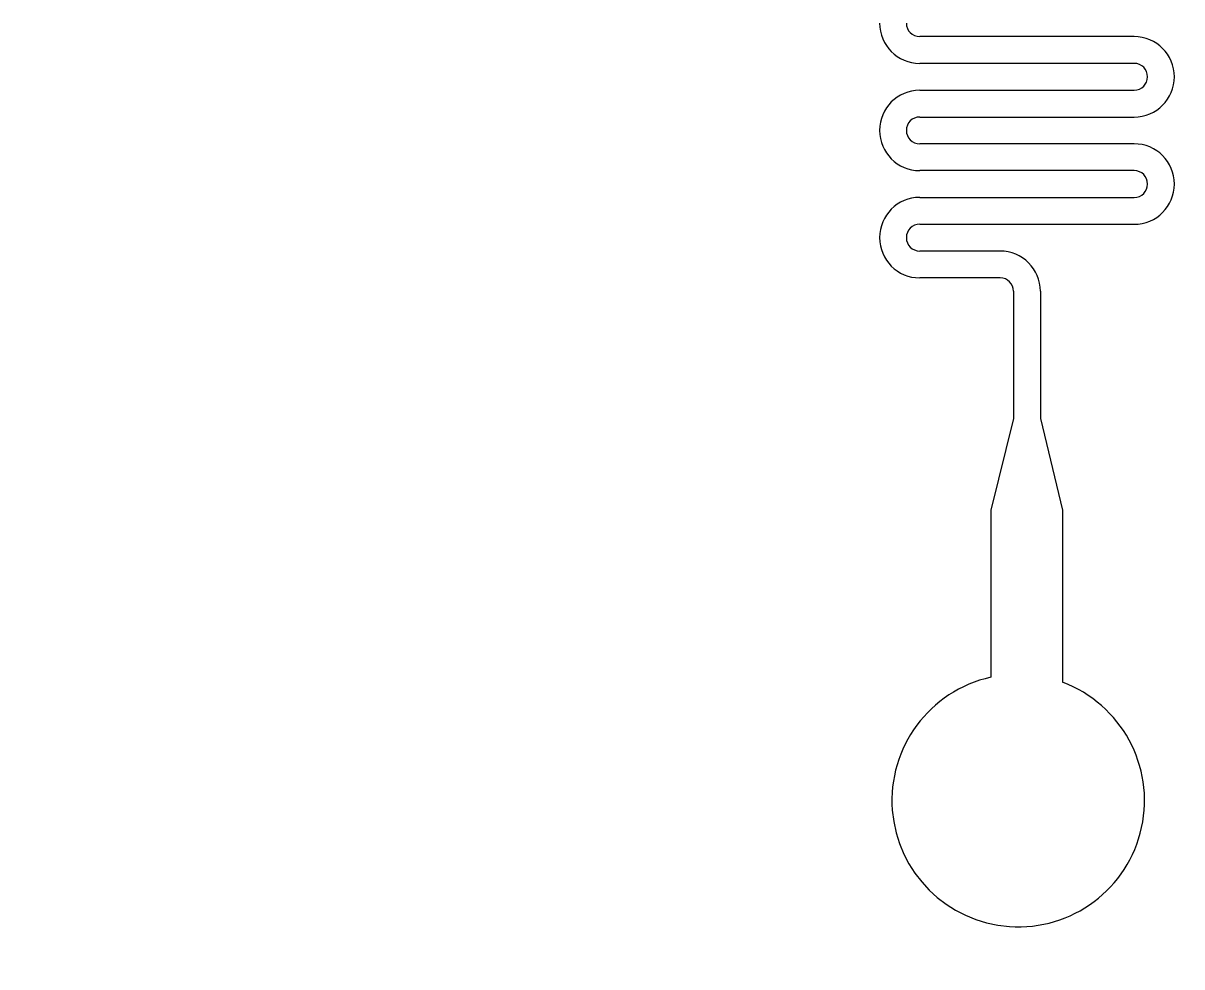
# Model space of a CAD drawing. Extents: x 1225654 to 1325654, y 924838 to 1022543.
# Drawn here: x 1245179 to 1249501, y 947718 to 951238 of the extents above; entities that cross this region are included whole.
import ezdxf

# ---------------------------------------------------------------- set-up
doc = ezdxf.new("R2010")
doc.units = 13

msp = doc.modelspace()

# ---------------------------------------------------------------- linework, layer by layer
for p, q in [((1248373.2, 951237.6), (1248373.2, 951237.6)), ((1248373.2, 951237.6), (1248373.2, 951237.6)), ((1248473.2, 951237.6), (1248473.2, 951237.6)), ((1249323.2, 951187.6), (1248523.2, 951187.6)), ((1249323.2, 951087.6), (1248523.2, 951087.6)), ((1249373.2, 951037.6), (1249373.2, 951037.6)), ((1249473.2, 951037.6), (1249473.2, 951037.6)), ((1248523.2, 950987.6), (1249323.2, 950987.6)), ((1248523.2, 950887.6), (1249323.2, 950887.6)), ((1248373.2, 950837.6), (1248373.2, 950837.6)), ((1248473.2, 950837.6), (1248473.2, 950837.6)), ((1249323.2, 950787.6), (1248523.2, 950787.6)), ((1249323.2, 950687.6), (1248523.2, 950687.6)), ((1249373.2, 950637.6), (1249373.2, 950637.6)), ((1249473.2, 950637.6), (1249473.2, 950637.6)), ((1248523.2, 950587.6), (1249323.2, 950587.6)), ((1248523.2, 950487.6), (1249323.2, 950487.6)), ((1248373.2, 950437.6), (1248373.2, 950437.6)), ((1248473.2, 950437.6), (1248473.2, 950437.6)), ((1248823.2, 950387.6), (1248523.2, 950387.6)), ((1248823.2, 950287.6), (1248523.2, 950287.6)), ((1248873.2, 950237.6), (1248873.2, 949762.6)), ((1248973.2, 950237.6), (1248973.2, 949762.6)), ((1248873.2, 949762.6), (1248788, 949421.7)), ((1248973.2, 949762.6), (1249056.1, 949421.7)), ((1248788, 949421.7), (1248788, 948797.8)), ((1249056.1, 949421.7), (1249056.1, 948779.1))]:
    msp.add_line(p, q)
msp.add_lwpolyline([(1260678.3, 924838.4), (1290630.1, 924838.4, 6.524121)], format="xyb", close=True)
msp.add_lwpolyline([(1260678.3, 924838.4), (1290630.1, 924838.4, 6.524121)], format="xyb", close=True)
for centre, radius, start, end in [((1248523.2, 951237.6), 150, 180, 270), ((1248523.2, 951237.6), 50, 180, 270), ((1249323.2, 951037.6), 150, 0, 90), ((1249323.2, 951037.6), 50, 0, 90), ((1249323.2, 951037.6), 150, 270, 0), ((1249323.2, 951037.6), 50, 270, 0), ((1248523.2, 950837.6), 150, 90, 180), ((1248523.2, 950837.6), 50, 90, 180), ((1248523.2, 950837.6), 150, 180, 270), ((1248523.2, 950837.6), 50, 180, 270), ((1249323.2, 950637.6), 150, 0, 90), ((1249323.2, 950637.6), 50, 0, 90), ((1249323.2, 950637.6), 150, 270, 0), ((1249323.2, 950637.6), 50, 270, 0), ((1248523.2, 950437.6), 150, 90, 180), ((1248523.2, 950437.6), 50, 90, 180), ((1248523.2, 950437.6), 150, 180, 270), ((1248523.2, 950437.6), 50, 180, 270), ((1248823.2, 950237.6), 150, 0, 90), ((1248823.2, 950237.6), 50, 0, 90), ((1248890.6, 948337.9), 471.2, 102.5809, 69.4387)]:
    msp.add_arc(centre, radius, start, end)

doc.saveas('drawing.dxf')
